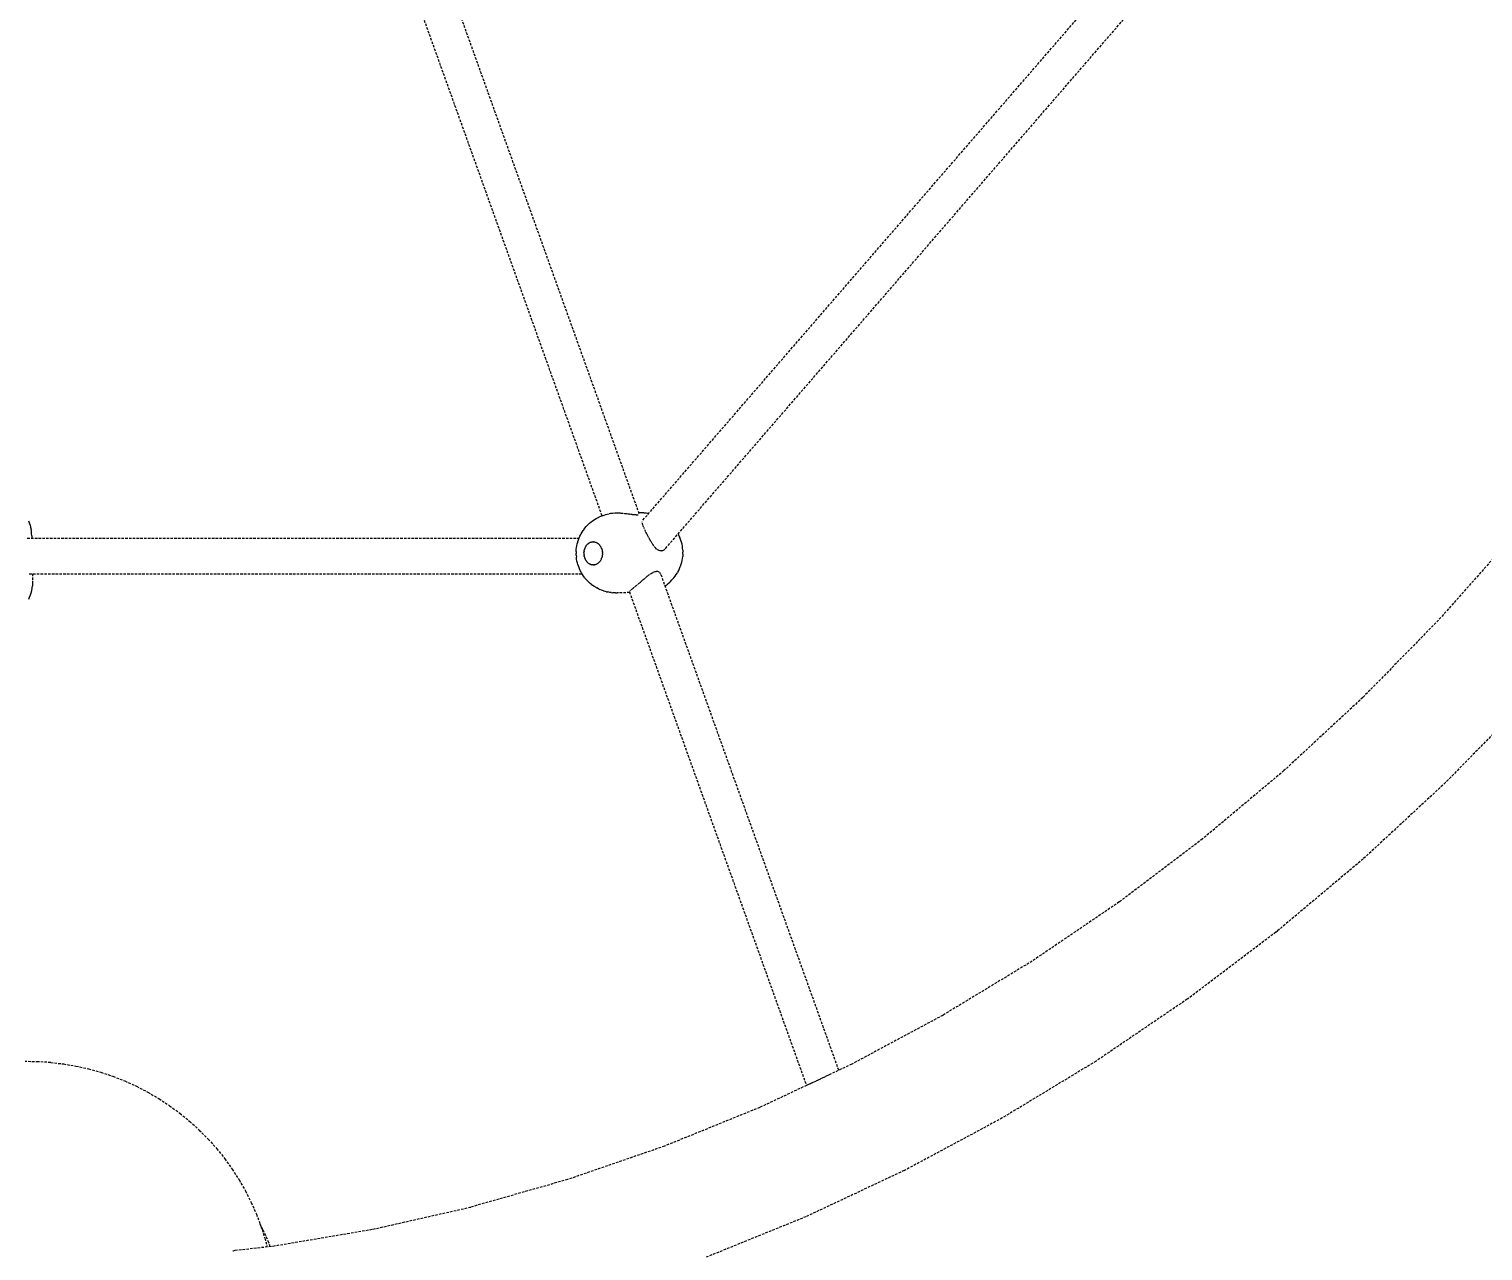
# Model space of a CAD drawing. Header units: millimetres. Extents: x -4710 to 4801, y -2494 to 3533.
# Drawn here: x -721 to 14, y -457 to 161 of the extents above; entities that cross this region are included whole.
import ezdxf

# ---------------------------------------------------------------- set-up
doc = ezdxf.new("R2010")
doc.units = ezdxf.units.MM
doc.linetypes.add('HIDDEN', pattern=[1.905, 1.27, -0.635])
for name, color, linetype in [('DIKOM_ОБЪЕКТ', 7, 'Continuous'), ('DIKOM_РАЗМЕР_ЗОНА', 7, 'Continuous'), ('DIKOM_РАЗМЕР_ОБЪЕКТА', 7, 'Continuous')]:
    doc.layers.add(name, color=color, linetype=linetype)
doc.styles.add('style1', font='arialbd.ttf', dxfattribs={"width": 0.8})
doc.dimstyles.new('1-50', dxfattribs={"dimtxt": 300, "dimasz": 200, "dimexe": 100, "dimexo": 0, "dimgap": 100, "dimtad": 1, "dimtxsty": 'style1', "dimcen": 200, "dimclrd": 7, "dimclre": 7, "dimclrt": 7, "dimadec": 1, "dimazin": 2, "dimtfac": 1, "dimtmove": 0, "dimatfit": 2, "dimfxl": 0, "dimlwd": 25, "dimlwe": 18, "dimarcsym": 0})

# ---------------------------------------------------------------- blocks, each defined once
blk = doc.blocks.new('*D0')
at = {"layer": 'Defpoints', "color": 0, "transparency": 16777216}
for p in [(-2049.22, 763.91), (3285.36, 750.08), (3285.36, -900.83)]:
    blk.add_point(p, dxfattribs=at)
at = {"layer": 'DIKOM_РАЗМЕР_ОБЪЕКТА', "color": 7, "lineweight": 18, "transparency": 16777216}
for p, q in [((-2049.22, 763.91), (-2049.22, -1000.83)), ((3285.36, 750.08), (3285.36, -1000.83))]:
    blk.add_line(p, q, dxfattribs=at)
at = {"layer": 'DIKOM_РАЗМЕР_ОБЪЕКТА', "color": 7, "lineweight": 25, "transparency": 16777216}
blk.add_line((-1849.22, -900.83), (3085.36, -900.83), dxfattribs=at)
at = {"layer": 'DIKOM_РАЗМЕР_ОБЪЕКТА', "color": 7, "transparency": 16777216}
for points in [[(-1849.22, -867.5), (-1849.22, -934.17), (-2049.22, -900.83)], [(3085.36, -867.5), (3085.36, -934.17), (3285.36, -900.83)]]:
    blk.add_solid(points, dxfattribs=at)
at = {"layer": 'DIKOM_РАЗМЕР_ОБЪЕКТА', "color": 7, "transparency": 16777216, "insert": (618.07, -647.56), "char_height": 300, "attachment_point": 5, "style": 'style1'}
blk.add_mtext('{\\fArial|b0|i0|c204|p34;5335}', dxfattribs=at)
blk = doc.blocks.new('*D1')
at = {"layer": 'Defpoints', "color": 0, "transparency": 16777216}
for p in [(-701.85, 2135.95), (-2165.86, -628.42), (-722.47, -628.42)]:
    blk.add_point(p, dxfattribs=at)
at = {"layer": 'DIKOM_РАЗМЕР_ОБЪЕКТА', "color": 7, "lineweight": 18, "transparency": 16777216}
for p, q in [((-701.85, 2135.95), (-2265.86, 2135.95)), ((-722.47, -628.42), (-2265.86, -628.42))]:
    blk.add_line(p, q, dxfattribs=at)
at = {"layer": 'DIKOM_РАЗМЕР_ОБЪЕКТА', "color": 7, "lineweight": 25, "transparency": 16777216}
blk.add_line((-2165.86, 1935.95), (-2165.86, -428.42), dxfattribs=at)
at = {"layer": 'DIKOM_РАЗМЕР_ОБЪЕКТА', "color": 7, "transparency": 16777216}
for points in [[(-2199.2, 1935.95), (-2132.53, 1935.95), (-2165.86, 2135.95)], [(-2199.2, -428.42), (-2132.53, -428.42), (-2165.86, -628.42)]]:
    blk.add_solid(points, dxfattribs=at)
at = {"layer": 'DIKOM_РАЗМЕР_ОБЪЕКТА', "color": 7, "transparency": 16777216, "insert": (-2419.04, 753.76), "char_height": 300, "attachment_point": 5, "rotation": 90, "style": 'style1'}
blk.add_mtext('{\\fArial|b0|i0|c204|p34;2750}', dxfattribs=at)
blk = doc.blocks.new('*D2')
at = {"layer": 'Defpoints', "color": 0, "transparency": 16777216}
for p in [(-3555.27, 756.28), (4801.28, 756.28), (4801.28, -2394.45)]:
    blk.add_point(p, dxfattribs=at)
at = {"layer": 'DIKOM_РАЗМЕР_ЗОНА', "color": 7, "lineweight": 18, "transparency": 16777216}
for p, q in [((-3555.27, 756.28), (-3555.27, -2494.45)), ((4801.28, 756.28), (4801.28, -2494.45))]:
    blk.add_line(p, q, dxfattribs=at)
at = {"layer": 'DIKOM_РАЗМЕР_ЗОНА', "color": 7, "lineweight": 25, "transparency": 16777216}
blk.add_line((-3355.27, -2394.45), (4601.28, -2394.45), dxfattribs=at)
at = {"layer": 'DIKOM_РАЗМЕР_ЗОНА', "color": 7, "transparency": 16777216}
for points in [[(-3355.27, -2361.11), (-3355.27, -2427.78), (-3555.27, -2394.45)], [(4601.28, -2361.11), (4601.28, -2427.78), (4801.28, -2394.45)]]:
    blk.add_solid(points, dxfattribs=at)
at = {"layer": 'DIKOM_РАЗМЕР_ЗОНА', "color": 7, "transparency": 16777216, "insert": (709.08, -2141.17), "char_height": 300, "attachment_point": 5, "style": 'style1'}
blk.add_mtext('{\\fArial|b0|i0|c204|p34;8335}', dxfattribs=at)
blk = doc.blocks.new('*D3')
at = {"layer": 'Defpoints', "color": 0, "transparency": 16777216}
for p in [(-715.82, 3533.12), (-4259.83, -2026.25), (-715.82, -2026.25)]:
    blk.add_point(p, dxfattribs=at)
at = {"layer": 'DIKOM_РАЗМЕР_ЗОНА', "color": 7, "lineweight": 18, "transparency": 16777216}
for p, q in [((-715.82, 3533.12), (-4359.83, 3533.12)), ((-715.82, -2026.25), (-4359.83, -2026.25))]:
    blk.add_line(p, q, dxfattribs=at)
at = {"layer": 'DIKOM_РАЗМЕР_ЗОНА', "color": 7, "lineweight": 25, "transparency": 16777216}
blk.add_line((-4259.83, 3333.12), (-4259.83, -1826.25), dxfattribs=at)
at = {"layer": 'DIKOM_РАЗМЕР_ЗОНА', "color": 7, "transparency": 16777216}
for points in [[(-4293.16, 3333.12), (-4226.49, 3333.12), (-4259.83, 3533.12)], [(-4293.16, -1826.25), (-4226.49, -1826.25), (-4259.83, -2026.25)]]:
    blk.add_solid(points, dxfattribs=at)
at = {"layer": 'DIKOM_РАЗМЕР_ЗОНА', "color": 7, "transparency": 16777216, "insert": (-4513, 975.17), "char_height": 300, "attachment_point": 5, "rotation": 90, "style": 'style1'}
blk.add_mtext('{\\fArial|b0|i0|c204|p34;5560}', dxfattribs=at)

msp = doc.modelspace()

# ---------------------------------------------------------------- linework, layer by layer
at = {"layer": 'DIKOM_ОБЪЕКТ', "color": 7, "linetype": 'HIDDEN', "lineweight": 15}
for p, q in [((-410.87, -87.581), (1.828, 388.954)), ((-399.395, -101.829), (18.408, 380.609)), ((-412.773, -84.38), (-514.074, 198.016)), ((-431.537, -85.373), (-529.752, 188.415)), ((-721.63, -87.958), (-721.208, -88.998)), ((-437.087, -88.517), (-436.62, -88.139)), ((-436.62, -88.139), (-435.826, -87.575)), ((-435.826, -87.575), (-435.303, -87.24)), ((-435.303, -87.24), (-434.467, -86.727)), ((-434.467, -86.727), (-433.607, -86.278)), ((-433.607, -86.278), (-433.021, -85.985)), ((-433.021, -85.985), (-432.127, -85.596)), ((-432.127, -85.596), (-431.502, -85.36)), ((-431.502, -85.36), (-430.579, -85.035)), ((-430.579, -85.035), (-429.642, -84.781)), ((-429.642, -84.781), (-428.977, -84.604)), ((-428.977, -84.604), (-428.021, -84.419)), ((-427.337, -84.307), (-428.021, -84.419)), ((-426.368, -84.194), (-427.337, -84.307)), ((-425.16, -84.118), (-426.368, -84.194)), ((-424.707, -84.111), (-425.16, -84.118)), ((-424.06, -84.106), (-424.518, -84.11)), ((-423.561, -84.103), (-424.016, -84.106)), ((-423.098, -84.12), (-423.486, -84.102)), ((-422.593, -84.141), (-423.058, -84.122)), ((-422.28, -84.154), (-422.554, -84.143)), ((-421.607, -84.207), (-422.084, -84.167)), ((-421.097, -84.249), (-421.571, -84.21)), ((-420.11, -84.353), (-420.59, -84.296)), ((-419.601, -84.41), (-420.081, -84.356)), ((-419.141, -84.46), (-419.414, -84.431)), ((-418.623, -84.534), (-419.1, -84.466)), ((-418.129, -84.599), (-418.6, -84.537)), ((-417.729, -84.648), (-418.129, -84.599)), ((-417.268, -84.701), (-417.644, -84.658)), ((-416.717, -84.777), (-417.169, -84.716)), ((-416.278, -84.83), (-416.717, -84.777)), ((-415.84, -84.875), (-416.264, -84.831)), ((-415.545, -84.9), (-415.828, -84.876)), ((-415.034, -84.935), (-415.422, -84.91)), ((-414.659, -84.95), (-415.024, -84.935)), ((-414.31, -84.953), (-414.65, -84.95)), ((-414.303, -84.952), (-413.99, -84.944)), ((-413.99, -84.944), (-413.708, -84.923)), ((-413.702, -84.922), (-413.469, -84.892)), ((-413.464, -84.891), (-413.265, -84.85)), ((-411.43, -83.895), (-412.939, -83.919)), ((-410.508, -83.892), (-411.43, -83.895)), ((-410.508, -83.892), (-409.283, -83.942)), ((-409.283, -83.942), (-408.274, -84.057)), ((-408.274, -84.057), (-407.863, -84.109)), ((-721.208, -88.998), (-720.844, -90.06)), ((-720.844, -90.06), (-720.542, -91.142)), ((-720.542, -91.142), (-720.301, -92.239)), ((-720.122, -93.347), (-720.301, -92.239)), ((-720.006, -94.464), (-720.122, -93.347)), ((-719.949, -95.61), (-720.006, -94.464)), ((-442.751, -95.675), (-442.315, -94.82)), ((-442.315, -94.82), (-442.128, -94.464)), ((-442.128, -94.464), (-441.634, -93.614)), ((-441.634, -93.614), (-441.099, -92.802)), ((-441.099, -92.802), (-440.82, -92.427)), ((-440.82, -92.427), (-440.229, -91.633)), ((-440.229, -91.633), (-439.6, -90.886)), ((-439.6, -90.886), (-438.936, -90.188)), ((-438.936, -90.188), (-438.55, -89.791)), ((-438.55, -89.791), (-437.834, -89.126)), ((-437.834, -89.126), (-437.087, -88.517)), ((-411.237, -88.617), (-411.231, -88.411)), ((-411.154, -89.31), (-411.193, -89.069)), ((-411.093, -89.563), (-411.153, -89.313)), ((-410.929, -90.116), (-411.015, -89.835)), ((-410.826, -90.407), (-410.928, -90.121)), ((-410.59, -91.033), (-410.712, -90.717)), ((-410.469, -91.312), (-410.588, -91.038)), ((-410.3, -91.712), (-410.418, -91.423)), ((-410.137, -92.073), (-410.297, -91.718)), ((-409.779, -92.846), (-409.959, -92.456)), ((-409.612, -93.179), (-409.775, -92.855)), ((-409.368, -93.688), (-409.56, -93.282)), ((-409.145, -94.125), (-409.368, -93.688)), ((-408.787, -94.835), (-409.067, -94.265)), ((-408.608, -95.163), (-408.78, -94.851)), ((-408.415, -95.547), (-408.545, -95.278)), ((-408.068, -96.19), (-408.408, -95.563)), ((-392.945, -94.739), (-393.066, -94.521)), ((-392.5, -95.659), (-392.945, -94.739)), ((-722.213, -96.726), (-443.207, -96.726)), ((-719.949, -95.61), (-719.928, -96.726)), ((-444.647, -103.419), (-444.585, -102.447)), ((-444.585, -102.447), (-444.474, -101.481)), ((-444.474, -101.481), (-444.318, -100.526)), ((-444.318, -100.526), (-444.115, -99.585)), ((-444.115, -99.585), (-443.867, -98.662)), ((-443.867, -98.662), (-443.799, -98.417)), ((-443.799, -98.417), (-443.494, -97.477)), ((-443.494, -97.477), (-443.145, -96.562)), ((-443.145, -96.562), (-442.751, -95.675)), ((-440.574, -102.927), (-440.519, -102.682)), ((-440.456, -102.441), (-440.519, -102.682)), ((-440.456, -102.441), (-440.384, -102.203)), ((-440.384, -102.203), (-440.304, -101.969)), ((-440.215, -101.74), (-440.304, -101.969)), ((-440.215, -101.74), (-440.118, -101.517)), ((-440.118, -101.517), (-440.014, -101.298)), ((-440.014, -101.298), (-439.903, -101.086)), ((-439.783, -100.88), (-439.903, -101.086)), ((-439.783, -100.88), (-439.657, -100.68)), ((-439.657, -100.68), (-439.524, -100.488)), ((-439.384, -100.303), (-439.524, -100.488)), ((-439.384, -100.303), (-439.238, -100.126)), ((-439.238, -100.126), (-439.085, -99.957)), ((-439.085, -99.957), (-438.927, -99.798)), ((-438.764, -99.646), (-438.927, -99.798)), ((-438.764, -99.646), (-438.595, -99.503)), ((-438.595, -99.503), (-438.42, -99.37)), ((-438.42, -99.37), (-438.241, -99.246)), ((-438.058, -99.133), (-438.241, -99.246)), ((-438.058, -99.133), (-437.871, -99.029)), ((-437.871, -99.029), (-437.681, -98.936)), ((-437.488, -98.853), (-437.681, -98.936)), ((-437.488, -98.853), (-437.293, -98.781)), ((-437.293, -98.781), (-437.095, -98.72)), ((-437.095, -98.72), (-436.894, -98.669)), ((-436.693, -98.63), (-436.894, -98.669)), ((-436.693, -98.63), (-436.489, -98.601)), ((-436.489, -98.601), (-436.285, -98.584)), ((-436.081, -98.578), (-436.285, -98.584)), ((-436.081, -98.578), (-435.876, -98.582)), ((-435.876, -98.582), (-435.672, -98.598)), ((-435.672, -98.598), (-435.469, -98.625)), ((-435.266, -98.663), (-435.469, -98.625)), ((-435.266, -98.663), (-435.065, -98.712)), ((-435.065, -98.712), (-434.866, -98.772)), ((-434.866, -98.772), (-434.669, -98.843)), ((-434.475, -98.924), (-434.669, -98.843)), ((-434.475, -98.924), (-434.283, -99.016)), ((-434.283, -99.016), (-434.095, -99.118)), ((-433.91, -99.231), (-434.095, -99.118)), ((-433.91, -99.231), (-433.729, -99.353)), ((-433.729, -99.353), (-433.552, -99.485)), ((-433.552, -99.485), (-433.381, -99.627)), ((-433.215, -99.777), (-433.381, -99.627)), ((-433.215, -99.777), (-433.054, -99.936)), ((-433.054, -99.936), (-432.899, -100.104)), ((-432.899, -100.104), (-432.75, -100.28)), ((-432.607, -100.463), (-432.75, -100.28)), ((-432.607, -100.463), (-432.471, -100.655)), ((-432.471, -100.655), (-432.341, -100.854)), ((-432.219, -101.059), (-432.341, -100.854)), ((-432.219, -101.059), (-432.104, -101.271)), ((-432.104, -101.271), (-431.996, -101.488)), ((-431.996, -101.488), (-431.896, -101.711)), ((-431.804, -101.939), (-431.896, -101.711)), ((-431.804, -101.939), (-431.72, -102.172)), ((-431.72, -102.172), (-431.644, -102.41)), ((-431.576, -102.651), (-431.644, -102.41)), ((-431.576, -102.651), (-431.517, -102.895)), ((-431.517, -102.895), (-431.467, -103.143)), ((-407.652, -96.965), (-407.996, -96.32)), ((-407.491, -97.235), (-407.644, -96.978)), ((-407.257, -97.661), (-407.402, -97.386)), ((-406.885, -98.294), (-407.25, -97.673)), ((-406.446, -99.033), (-406.773, -98.472)), ((-406.231, -99.362), (-406.44, -99.044)), ((-406.091, -99.576), (-406.231, -99.362)), ((-405.619, -100.299), (-406.024, -99.691)), ((-405.317, -100.692), (-405.516, -100.434)), ((-404.791, -101.374), (-405.198, -100.865)), ((-404.378, -101.817), (-404.675, -101.499)), ((-403.953, -102.237), (-404.363, -101.835)), ((-403.565, -102.541), (-403.949, -102.241)), ((-403.102, -102.824), (-403.526, -102.572)), ((-402.832, -102.938), (-403.098, -102.826)), ((-400.974, -103.001), (-400.766, -102.904)), ((-400.766, -102.904), (-400.565, -102.814)), ((-400.561, -102.812), (-400.164, -102.558)), ((-400.161, -102.555), (-399.775, -102.231)), ((-399.702, -102.154), (-399.394, -101.828)), ((-392.103, -96.61), (-392.5, -95.659)), ((-391.997, -96.871), (-392.103, -96.61)), ((-391.661, -97.815), (-391.997, -96.871)), ((-391.373, -98.784), (-391.661, -97.815)), ((-391.134, -99.773), (-391.373, -98.784)), ((-390.946, -100.778), (-391.134, -99.773)), ((-390.808, -101.796), (-390.946, -100.778)), ((-390.722, -102.822), (-390.808, -101.796)), ((-390.722, -102.822), (-390.688, -103.852)), ((28.008, -96.876), (-8.59, -138.126)), ((-444.647, -103.419), (-444.664, -104.394)), ((-444.632, -105.37), (-444.664, -104.394)), ((-444.632, -105.37), (-444.553, -106.342)), ((-444.428, -107.306), (-444.553, -106.342)), ((-444.256, -108.26), (-444.428, -107.306)), ((-444.038, -109.199), (-444.256, -108.26)), ((-443.775, -110.121), (-444.038, -109.199)), ((-443.775, -110.121), (-443.703, -110.351)), ((-440.719, -104.182), (-440.721, -104.436)), ((-440.721, -104.436), (-440.715, -104.69)), ((-440.719, -104.182), (-440.708, -103.929)), ((-440.715, -104.69), (-440.7, -104.944)), ((-440.708, -103.929), (-440.688, -103.676)), ((-440.675, -105.197), (-440.7, -104.944)), ((-440.659, -103.424), (-440.688, -103.676)), ((-440.675, -105.197), (-440.642, -105.449)), ((-440.659, -103.424), (-440.621, -103.175)), ((-440.601, -105.698), (-440.642, -105.449)), ((-440.621, -103.175), (-440.574, -102.927)), ((-440.55, -105.945), (-440.601, -105.698)), ((-440.491, -106.19), (-440.55, -105.945)), ((-440.491, -106.19), (-440.424, -106.431)), ((-440.348, -106.668), (-440.424, -106.431)), ((-440.264, -106.901), (-440.348, -106.668)), ((-440.264, -106.901), (-440.172, -107.129)), ((-440.071, -107.352), (-440.172, -107.129)), ((-439.964, -107.57), (-440.071, -107.352)), ((-439.849, -107.782), (-439.964, -107.57)), ((-439.849, -107.782), (-439.726, -107.987)), ((-439.597, -108.185), (-439.726, -107.987)), ((-439.46, -108.377), (-439.597, -108.185)), ((-439.46, -108.377), (-439.317, -108.561)), ((-439.168, -108.737), (-439.317, -108.561)), ((-439.013, -108.904), (-439.168, -108.737)), ((-438.852, -109.063), (-439.013, -108.904)), ((-438.852, -109.063), (-438.686, -109.214)), ((-438.515, -109.355), (-438.686, -109.214)), ((-438.339, -109.487), (-438.515, -109.355)), ((-438.157, -109.61), (-438.339, -109.487)), ((-438.157, -109.61), (-437.972, -109.722)), ((-437.784, -109.824), (-437.972, -109.722)), ((-437.592, -109.916), (-437.784, -109.824)), ((-437.592, -109.916), (-437.398, -109.998)), ((-437.201, -110.068), (-437.398, -109.998)), ((-437.002, -110.128), (-437.201, -110.068)), ((-436.801, -110.177), (-437.002, -110.128)), ((-436.801, -110.177), (-436.599, -110.215)), ((-436.395, -110.242), (-436.599, -110.215)), ((-436.191, -110.258), (-436.395, -110.242)), ((-435.986, -110.263), (-436.191, -110.258)), ((-435.986, -110.263), (-435.782, -110.257)), ((-435.578, -110.239), (-435.782, -110.257)), ((-435.375, -110.211), (-435.578, -110.239)), ((-435.375, -110.211), (-435.173, -110.171)), ((-434.973, -110.121), (-435.173, -110.171)), ((-434.775, -110.06), (-434.973, -110.121)), ((-434.579, -109.988), (-434.775, -110.06)), ((-434.579, -109.988), (-434.386, -109.905)), ((-434.196, -109.812), (-434.386, -109.905)), ((-434.009, -109.708), (-434.196, -109.812)), ((-434.009, -109.708), (-433.826, -109.594)), ((-433.647, -109.47), (-433.826, -109.594)), ((-433.473, -109.337), (-433.647, -109.47)), ((-433.303, -109.195), (-433.473, -109.337)), ((-433.303, -109.195), (-433.14, -109.043)), ((-432.982, -108.883), (-433.14, -109.043)), ((-432.83, -108.714), (-432.982, -108.883)), ((-432.684, -108.537), (-432.83, -108.714)), ((-432.684, -108.537), (-432.544, -108.353)), ((-432.41, -108.16), (-432.544, -108.353)), ((-432.284, -107.961), (-432.41, -108.16)), ((-432.284, -107.961), (-432.165, -107.755)), ((-432.053, -107.542), (-432.165, -107.755)), ((-431.949, -107.324), (-432.053, -107.542)), ((-431.852, -107.1), (-431.949, -107.324)), ((-431.852, -107.1), (-431.764, -106.871)), ((-431.684, -106.638), (-431.764, -106.871)), ((-431.612, -106.4), (-431.684, -106.638)), ((-431.612, -106.4), (-431.548, -106.158)), ((-431.493, -105.913), (-431.548, -106.158)), ((-431.446, -105.666), (-431.493, -105.913)), ((-431.467, -103.143), (-431.425, -103.392)), ((-431.409, -105.416), (-431.446, -105.666)), ((-431.392, -103.644), (-431.425, -103.392)), ((-431.409, -105.416), (-431.38, -105.164)), ((-431.392, -103.644), (-431.368, -103.896)), ((-431.36, -104.912), (-431.38, -105.164)), ((-431.368, -103.896), (-431.352, -104.15)), ((-431.348, -104.658), (-431.36, -104.912)), ((-431.346, -104.404), (-431.352, -104.15)), ((-431.346, -104.404), (-431.348, -104.658)), ((-402.249, -103.123), (-402.671, -103.011)), ((-401.823, -103.159), (-402.245, -103.124)), ((-401.4, -103.12), (-401.819, -103.159)), ((-401.396, -103.12), (-400.982, -103.004)), ((-391.884, -110.842), (-391.564, -109.895)), ((-391.564, -109.895), (-391.291, -108.924)), ((-391.291, -108.924), (-391.068, -107.933)), ((-391.068, -107.933), (-390.896, -106.927)), ((-390.896, -106.927), (-390.775, -105.909)), ((-390.705, -104.882), (-390.775, -105.909)), ((-390.705, -104.882), (-390.688, -103.852)), ((-721.216, -114.727), (-441.7, -114.727)), ((-719.593, -114.727), (-719.524, -118.469)), ((-443.383, -111.289), (-443.703, -110.351)), ((-443.019, -112.202), (-443.383, -111.289)), ((-442.611, -113.086), (-443.019, -112.202)), ((-442.162, -113.938), (-442.611, -113.086)), ((-442.162, -113.938), (-441.969, -114.277)), ((-441.462, -115.124), (-441.969, -114.277)), ((-440.914, -115.931), (-441.462, -115.124)), ((-440.329, -116.696), (-440.914, -115.931)), ((-440.329, -116.696), (-440.025, -117.079)), ((-439.384, -117.822), (-440.025, -117.079)), ((-410.729, -117.663), (-410.341, -117.317)), ((-410.314, -117.294), (-409.831, -116.896)), ((-409.668, -116.75), (-409.099, -116.272)), ((-409.076, -116.254), (-408.715, -115.975)), ((-408.714, -115.974), (-408.491, -115.784)), ((-408.469, -115.768), (-407.896, -115.325)), ((-407.896, -115.325), (-407.446, -115.011)), ((-407.313, -114.911), (-407.065, -114.743)), ((-407.065, -114.743), (-406.768, -114.543)), ((-406.751, -114.532), (-406.219, -114.222)), ((-406.204, -114.214), (-405.777, -114.006)), ((-405.676, -113.954), (-405.187, -113.748)), ((-405.187, -113.748), (-404.717, -113.606)), ((-404.705, -113.603), (-404.46, -113.56)), ((-404.46, -113.56), (-404.259, -113.525)), ((-403.952, -113.516), (-404.248, -113.525)), ((-403.428, -113.563), (-403.818, -113.513)), ((-403.061, -113.679), (-403.419, -113.567)), ((-402.73, -113.854), (-403.06, -113.679)), ((-402.425, -114.086), (-402.601, -113.954)), ((-402.198, -114.329), (-402.417, -114.093)), ((-401.931, -114.716), (-402.152, -114.382)), ((-401.837, -114.92), (-401.93, -114.719)), ((-311.844, -365.741), (-401.751, -115.104)), ((-396.208, -117.862), (-395.529, -117.107)), ((-395.218, -116.719), (-395.529, -117.107)), ((-395.218, -116.719), (-394.597, -115.935)), ((-394.597, -115.935), (-394.016, -115.103)), ((-394.016, -115.103), (-393.479, -114.227)), ((-393.274, -113.881), (-393.479, -114.227)), ((-393.274, -113.881), (-392.799, -112.994)), ((-392.799, -112.994), (-392.369, -112.072)), ((-392.369, -112.072), (-391.987, -111.117)), ((-391.884, -110.842), (-391.987, -111.117)), ((-720.608, -125.408), (-720.262, -124.3)), ((-720.262, -124.3), (-719.981, -123.173)), ((-719.981, -123.173), (-719.767, -122.032)), ((-719.767, -122.032), (-719.619, -120.88)), ((-719.539, -119.722), (-719.619, -120.88)), ((-719.524, -118.469), (-719.539, -119.722)), ((-438.709, -118.515), (-439.384, -117.822)), ((-438.709, -118.515), (-438.317, -118.894)), ((-437.59, -119.553), (-438.317, -118.894)), ((-436.833, -120.157), (-437.59, -119.553)), ((-436.833, -120.157), (-436.36, -120.515)), ((-435.557, -121.074), (-436.36, -120.515)), ((-434.729, -121.571), (-435.557, -121.074)), ((-434.729, -121.571), (-434.185, -121.895)), ((-433.318, -122.338), (-434.185, -121.895)), ((-433.318, -122.338), (-432.728, -122.61)), ((-431.828, -122.993), (-432.728, -122.61)), ((-430.911, -123.307), (-431.828, -122.993)), ((-430.911, -123.307), (-430.271, -123.525)), ((-429.33, -123.773), (-430.271, -123.525)), ((-429.33, -123.773), (-428.662, -123.928)), ((-427.703, -124.107), (-428.662, -123.928)), ((-427.017, -124.196), (-427.703, -124.107)), ((-427.017, -124.196), (-426.047, -124.303)), ((-424.838, -124.352), (-426.047, -124.303)), ((-424.838, -124.352), (-423.916, -124.349)), ((-417.595, -124.246), (-423.916, -124.349)), ((-417.734, -123.857), (-328.204, -373.432)), ((-417.594, -123.508), (-417.443, -123.355)), ((-417.233, -123.155), (-416.979, -122.946)), ((-416.917, -122.893), (-416.668, -122.679)), ((-416.65, -122.664), (-416.428, -122.496)), ((-416.284, -122.368), (-415.898, -122.058)), ((-415.756, -121.947), (-415.452, -121.688)), ((-415.452, -121.688), (-415.114, -121.423)), ((-414.966, -121.292), (-414.475, -120.885)), ((-414.312, -120.754), (-413.928, -120.419)), ((-413.894, -120.391), (-413.561, -120.121)), ((-413.324, -119.906), (-412.767, -119.432)), ((-412.638, -119.323), (-412.167, -118.904)), ((-412.135, -118.878), (-411.807, -118.605)), ((-411.716, -118.521), (-411.554, -118.372)), ((-411.554, -118.372), (-410.963, -117.862)), ((-399.712, -120.789), (-399.362, -120.565)), ((-399.362, -120.565), (-398.543, -119.955)), ((-398.089, -119.604), (-398.543, -119.955)), ((-398.089, -119.604), (-397.32, -118.946)), ((-396.925, -118.563), (-397.32, -118.946)), ((-396.925, -118.563), (-396.208, -117.862)), ((-721.492, -127.555), (-721.019, -126.494)), ((-721.019, -126.494), (-720.608, -125.408)), ((-8.59, -138.126), (-46.871, -177.286)), ((-46.871, -177.286), (-86.745, -214.265)), ((35.042, -179.305), (-5.001, -220.267)), ((-86.745, -214.265), (-128.12, -248.976)), ((-5.001, -220.267), (-46.71, -258.947)), ((-127.92, -248.808), (-169.994, -280.637)), ((-46.71, -258.947), (-89.989, -295.256)), ((-169.994, -280.637), (-214.047, -310.555)), ((-90.865, -295.936), (-135.642, -329.809)), ((-90.865, -295.936), (-89.989, -295.256)), ((-214.047, -310.555), (-259.301, -337.98)), ((-135.642, -329.809), (-181.783, -361.145)), ((-259.301, -337.98), (-305.649, -362.849)), ((-716.692, -361.45), (-723.302, -361.379)), ((-710.381, -361.833), (-716.692, -361.45)), ((-710.381, -361.833), (-703.959, -362.565)), ((-703.959, -362.565), (-697.595, -363.629)), ((-697.595, -363.629), (-691.26, -365.027)), ((-691.26, -365.027), (-685.024, -366.753)), ((-685.024, -366.753), (-678.886, -368.8)), ((-305.327, -362.676), (-316.443, -367.902)), ((-181.783, -361.145), (-229.182, -389.87)), ((-678.886, -368.8), (-672.864, -371.165)), ((-672.864, -371.165), (-666.973, -373.841)), ((-666.973, -373.841), (-661.231, -376.82)), ((-328.118, -373.392), (-351.851, -384.549)), ((-327.8, -373.251), (-328, -373.341)), ((-327.493, -373.112), (-327.718, -373.215)), ((-327.122, -372.942), (-327.465, -373.099)), ((-326.82, -372.803), (-327.09, -372.927)), ((-326.144, -372.542), (-326.631, -372.734)), ((-325.572, -372.304), (-326.102, -372.526)), ((-324.903, -372.012), (-325.476, -372.263)), ((-324.217, -371.7), (-324.85, -371.988)), ((-323.487, -371.357), (-324.162, -371.674)), ((-322.733, -370.993), (-323.429, -371.33)), ((-321.973, -370.616), (-322.673, -370.964)), ((-321.185, -370.216), (-321.912, -370.586)), ((-320.312, -369.763), (-321.06, -370.152)), ((-319.972, -369.583), (-320.248, -369.73)), ((-319.493, -369.356), (-319.922, -369.559)), ((-318.726, -368.991), (-319.429, -369.325)), ((-317.91, -368.603), (-318.627, -368.944)), ((-317.133, -368.232), (-317.847, -368.573)), ((-316.443, -367.903), (-317.012, -368.174)), ((-661.231, -376.82), (-655.651, -380.095)), ((-655.651, -380.095), (-650.249, -383.657)), ((-650.249, -383.657), (-645.041, -387.495)), ((-645.041, -387.495), (-640.04, -391.6)), ((-351.851, -384.549), (-400.038, -404.127)), ((-640.04, -391.6), (-635.26, -395.96)), ((-635.26, -395.96), (-630.714, -400.563)), ((-229.182, -389.87), (-277.728, -415.918)), ((-630.714, -400.563), (-626.414, -405.397)), ((-400.038, -404.127), (-448.988, -420.994)), ((-626.414, -405.397), (-622.372, -410.449)), ((-622.372, -410.449), (-618.599, -415.705)), ((-618.599, -415.705), (-615.105, -421.15)), ((-278.837, -416.461), (-328.439, -439.78)), ((-278.837, -416.461), (-277.728, -415.918)), ((-615.105, -421.15), (-611.9, -426.771)), ((-448.988, -420.994), (-498.587, -435.11)), ((-611.9, -426.771), (-608.993, -432.551)), ((-608.993, -432.551), (-606.391, -438.475)), ((-606.391, -438.475), (-604.101, -444.526)), ((-547.434, -446.094), (-497.59, -434.826)), ((-328.439, -439.78), (-378.958, -460.306)), ((-603.056, -446.369), (-604.44, -443.63)), ((-604.101, -444.526), (-602.13, -450.688)), ((-603.056, -446.369), (-600.59, -451.933)), ((-597.966, -454.614), (-547.434, -446.094)), ((-617.106, -456.757), (-597.966, -454.614)), ((-602.13, -450.688), (-601.007, -454.954)), ((-600.59, -451.933), (-599.496, -454.785)), ((-618.256, -457.068), (-617.917, -456.976)), ((-617.918, -456.976), (-617.106, -456.757))]:
    msp.add_line(p, q, dxfattribs=at)

# ---------------------------------------------------------------- dimensions: what is measured, and where the dimension line sits
at = {"layer": 'DIKOM_РАЗМЕР_ЗОНА'}
dim = msp.add_linear_dim(base=(-4259.828, -2026.253), p1=(-715.817, 3533.12), p2=(-715.817, -2026.253), angle=90, text='{\\fArial|b0|i0|c204|p34;5560}', dimstyle='1-50', dxfattribs=at)
dim.commit()
dim.dimension.update_dxf_attribs({"geometry": '*D3', "text_midpoint": (-4259.828, 975.171), "dimtype": 160})
dim = msp.add_linear_dim(base=(4801.279, -2394.448), p1=(-3555.274, 756.284), p2=(4801.279, 756.284), text='{\\fArial|b0|i0|c204|p34;8335}', dimstyle='1-50', dxfattribs=at)
dim.commit()
dim.dimension.update_dxf_attribs({"geometry": '*D2', "text_midpoint": (709.081, -2394.448), "dimtype": 160})
at = {"layer": 'DIKOM_РАЗМЕР_ОБЪЕКТА'}
dim = msp.add_linear_dim(base=(-2165.864, -628.421), p1=(-701.854, 2135.946), p2=(-722.472, -628.421), angle=90, text='{\\fArial|b0|i0|c204|p34;2750}', dimstyle='1-50', dxfattribs=at)
dim.commit()
dim.dimension.update_dxf_attribs({"geometry": '*D1', "text_midpoint": (-2419.036, 753.762)})
dim = msp.add_linear_dim(base=(3285.358, -900.832), p1=(-2049.224, 763.912), p2=(3285.358, 750.078), text='{\\fArial|b0|i0|c204|p34;5335}', dimstyle='1-50', dxfattribs=at)
dim.commit()
dim.dimension.update_dxf_attribs({"geometry": '*D0', "text_midpoint": (618.067, -900.832), "dimtype": 160})

doc.saveas('drawing.dxf')
